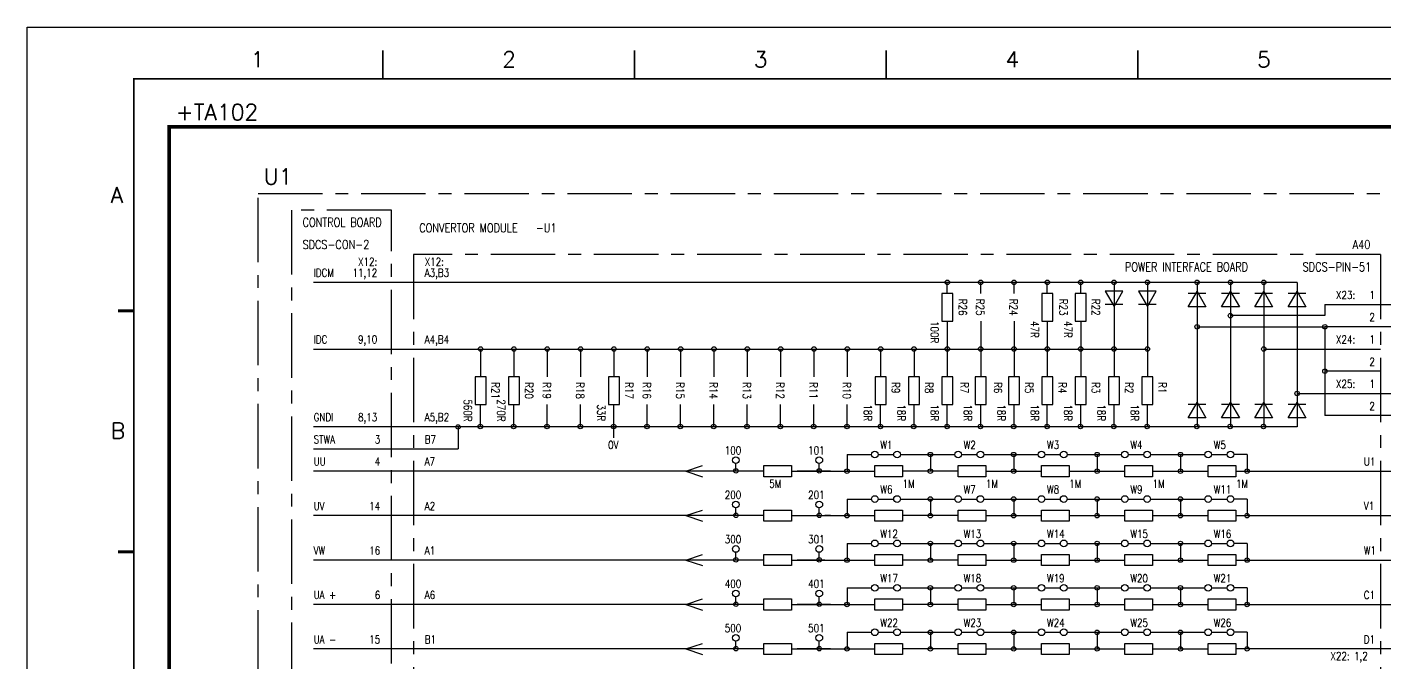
# Model space of a CAD drawing. Extents: x -25 to 1044, y -25744 to 292.
# Drawn here: x 151.1 to 414.3, y -8231.4 to -8108.1 of the extents above; entities that cross this region are included whole.
import ezdxf
from ezdxf.enums import TextEntityAlignment as Align

# ---------------------------------------------------------------- set-up
doc = ezdxf.new("R2010")
doc.units = 0
doc.header["$LTSCALE"] = 10
doc.header["$MEASUREMENT"] = 0
doc.linetypes.add('CENTER', pattern=[2, 1.25, -0.25, 0.25, -0.25])
doc.linetypes.add('DASHDOT', pattern=[1, 0.5, -0.25, 0, -0.25])
for name, color, linetype in [('1', 7, 'CONTINUOUS'), ('10', 5, 'CONTINUOUS'), ('2', 7, 'CONTINUOUS'), ('25', 3, 'CONTINUOUS'), ('25PK', 4, 'CENTER'), ('35', 2, 'CONTINUOUS'), ('DIBUJO', 7, 'CONTINUOUS')]:
    doc.layers.add(name, color=color, linetype=linetype)
doc.styles.add('ABBSTYLE', font='ROMANS.SHX', dxfattribs={"width": 0.8})
doc.styles.add('ROMANS', font='romans')
doc.styles.get("Standard").update_dxf_attribs({"font": 'simplex'})

# ---------------------------------------------------------------- blocks, each defined once
blk = doc.blocks.new('newcajec')
at = {"layer": '1'}
for points in [[(47.5, 272.5, 0.3, 0.3, 0), (47.5, 277.91, 0.3, 0.3, 0)], [(95.5, 272.5, 0.3, 0.3, 0), (95.5, 277.91, 0.3, 0.3, 0)], [(143.5, 272.5, 0.3, 0.3, 0), (143.5, 277.91, 0.3, 0.3, 0)], [(191.5, 272.5, 0.3, 0.3, 0), (191.5, 277.91, 0.3, 0.3, 0)], [(-2.99, 228.23, 0.6, 0.6, 0), (-0.18, 228.23, 0.6, 0.6, 0)], [(-2.99, 182.23, 0.6, 0.6, 0), (-0.18, 182.23, 0.6, 0.6, 0)]]:
    blk.add_lwpolyline(points, format="xyseb", dxfattribs=at)
at = {"layer": '1', "const_width": 0.3}
blk.add_lwpolyline([(0, 0), (0, 272.5), (383, 272.5), (383, 0)], close=True, dxfattribs=at)
at = {"layer": '1', "style": 'ROMANS'}
for s, p in [('1', (22.29, 274.68)), ('2', (70.29, 274.68)), ('3', (118.29, 274.68)), ('4', (166.29, 274.68)), ('5', (214.29, 274.68)), ('A', (-4.37, 248.84)), ('B', (-4.37, 203.84))]:
    blk.add_text(s, height=3, dxfattribs=at).set_placement(p)
at = {"layer": '10', "style": 'ROMANS'}
for tag, p in [('REV41', (3.5, 18.74)), ('REV43', (77.7, 18.74)), ('REV31', (3.5, 14.58)), ('REV33', (77.7, 14.58)), ('REV21', (3.5, 10.42)), ('REV23', (77.7, 10.42)), ('REV11', (3.5, 6.27)), ('REV13', (77.7, 6.27))]:
    blk.add_attdef(tag, text='', height=2.5, dxfattribs=at).set_placement(p, align=Align.MIDDLE)
for tag, p, height in [('REV42', (8, 17.49), 2.5), ('SHEETNAME1', (100.5, 15.83), 2.5), ('DOCUMENTTYPE', (216.43, 16.8), 2.5), ('NOTA', (305.32, 15.8), 3), ('REV32', (8, 13.33), 2.5), ('DESIGNCHECK', (180.74, 14.83), 2.5), ('SHEETNAME2', (100.5, 11.67), 2.5), ('OBJECT', (216.43, 12.4), 2.5), ('REV22', (8, 9.17), 2.5), ('CUSTOMER', (216.43, 8.08), 2.5), ('ORDER', (305.32, 7.3), 4.5), ('SHEETNAME3', (100.5, 7.51), 2.5), ('DRAWINGCHECK', (180.53, 7.71), 2.5), ('REV12', (8, 5.01), 2.5), ('SHEETNAME4', (100.5, 3.35), 2.5), ('DOCUMENT_ID', (305.32, 0.93), 4.4), ('USER', (180.63, 0.71), 2.5), ('DEPARTMENT', (271.93, 1.05), 2.5)]:
    blk.add_attdef(tag, p, '', height=height, dxfattribs=at)
for tag, width, p, p2 in [('REV44', 1.221199, (84.53, 17.49), (98.48, 17.49)), ('REV34', 1.221199, (84.53, 13.33), (98.48, 13.33)), ('REV24', 1.221199, (84.53, 9.17), (98.48, 9.17)), ('REV14', 1.221199, (84.53, 5.01), (98.48, 5.01)), ('CREATED2', 7.039915, (282.71, 1.05), (301.14, 1.05))]:
    blk.add_attdef(tag, text='', height=2.5, dxfattribs=dict(at, width=width)).set_placement(p, p2, align=Align.FIT)
for tag, p in [('SHEET', (382, 7.43)), ('NEXTSHEET', (382, 0.5))]:
    blk.add_attdef(tag, text='', height=2.5, dxfattribs=at).set_placement(p, align=Align.RIGHT)

msp = doc.modelspace()

# ---------------------------------------------------------------- linework, layer by layer
at = {"layer": '2', "color": 4, "linetype": 'CENTER'}
msp.add_line((202.32, -8143.59), (202.32, -8351.53), dxfattribs=at)
at = {"layer": '2', "color": 3, "linetype": 'DASHDOT', "const_width": 0.724}
msp.add_lwpolyline([(178.61, -8127.43), (553.54, -8127.43), (553.54, -8369.19), (178.61, -8369.19), (178.61, -8127.43)], dxfattribs=at)
at = {"layer": '25PK'}
for p, q in [((195.85, -8140.36), (488.9, -8140.36)), ((195.85, -8140.36), (488.9, -8140.36)), ((195.85, -8353.68), (195.85, -8140.36)), ((221.71, -8143.59), (202.32, -8143.59)), ((221.71, -8351.53), (221.71, -8143.59)), ((413.48, -8152.21), (226.02, -8152.21)), ((226.02, -8152.21), (226.02, -8351.53)), ((413.48, -8152.21), (413.48, -8241.36))]:
    msp.add_line(p, q, dxfattribs=at)
at = {"layer": '35'}
for p, q in [((397.32, -8157.6), (206.63, -8157.6)), ((329.5, -8159.75), (329.5, -8157.6)), ((335.97, -8159.75), (335.97, -8157.6)), ((342.43, -8159.75), (342.43, -8157.6)), ((348.89, -8159.75), (348.89, -8157.6)), ((355.36, -8159.75), (355.36, -8157.6)), ((361.82, -8157.6), (361.82, -8175.91)), ((368.29, -8157.6), (368.29, -8175.91)), ((377.93, -8157.6), (377.93, -8185.61)), ((384.39, -8157.6), (384.39, -8185.61)), ((390.86, -8157.6), (390.86, -8185.61)), ((397.32, -8157.6), (397.32, -8185.61)), ((328.42, -8159.75), (328.42, -8165.14)), ((330.58, -8159.75), (328.42, -8159.75)), ((330.58, -8165.14), (330.58, -8159.75)), ((347.82, -8159.75), (347.82, -8165.14)), ((349.97, -8159.75), (347.82, -8159.75)), ((349.97, -8165.14), (349.97, -8159.75)), ((356.44, -8159.75), (354.28, -8159.75)), ((354.28, -8159.75), (354.28, -8165.14)), ((356.44, -8165.14), (356.44, -8159.75)), ((360.1, -8159.32), (361.82, -8162.31)), ((363.55, -8159.32), (360.1, -8159.32)), ((361.82, -8162.31), (363.55, -8159.32)), ((366.56, -8159.32), (368.29, -8162.31)), ((370.01, -8159.32), (366.56, -8159.32)), ((368.29, -8162.31), (370.01, -8159.32)), ((376.2, -8162.34), (377.93, -8159.35)), ((379.65, -8159.75), (376.2, -8159.75)), ((377.93, -8159.35), (379.65, -8162.34)), ((382.67, -8162.34), (384.39, -8159.35)), ((386.12, -8159.75), (382.67, -8159.75)), ((384.39, -8159.35), (386.12, -8162.34)), ((389.13, -8162.34), (390.86, -8159.35)), ((392.58, -8159.75), (389.13, -8159.75)), ((390.86, -8159.35), (392.58, -8162.34)), ((395.6, -8162.34), (397.32, -8159.35)), ((399.04, -8159.75), (395.6, -8159.75)), ((397.32, -8159.35), (399.04, -8162.34)), ((363.55, -8161.91), (360.1, -8161.91)), ((370.01, -8161.91), (366.56, -8161.91)), ((379.65, -8162.34), (376.2, -8162.34)), ((386.12, -8162.34), (382.67, -8162.34)), ((392.58, -8162.34), (389.13, -8162.34)), ((399.04, -8162.34), (395.6, -8162.34)), ((402.71, -8161.91), (453.34, -8161.91)), ((328.42, -8165.14), (330.58, -8165.14)), ((329.5, -8165.14), (329.5, -8175.91)), ((335.97, -8165.14), (335.97, -8175.91)), ((342.43, -8165.14), (342.43, -8175.91)), ((347.82, -8165.14), (349.97, -8165.14)), ((348.89, -8165.14), (348.89, -8175.91)), ((354.28, -8165.14), (356.44, -8165.14)), ((355.36, -8165.14), (355.36, -8175.91)), ((377.93, -8166.22), (402.71, -8166.22)), ((377.93, -8166.22), (377.93, -8166.22)), ((402.71, -8166.22), (402.71, -8183.45)), ((453.34, -8166.22), (402.71, -8166.22)), ((206.63, -8170.53), (368.29, -8170.53)), ((239, -8170.53), (239, -8175.91)), ((245.47, -8170.53), (245.47, -8175.91)), ((251.93, -8170.53), (251.93, -8175.91)), ((258.39, -8170.53), (258.39, -8175.91)), ((264.86, -8170.53), (264.86, -8175.91)), ((271.32, -8170.53), (271.32, -8175.91)), ((277.79, -8170.53), (277.79, -8175.91)), ((284.25, -8170.53), (284.25, -8175.91)), ((290.72, -8170.53), (290.72, -8175.91)), ((297.18, -8170.53), (297.18, -8175.91)), ((303.64, -8170.53), (303.64, -8175.91)), ((310.11, -8170.53), (310.11, -8175.91)), ((316.57, -8170.53), (316.57, -8175.91)), ((323.04, -8170.53), (323.04, -8175.91)), ((390.86, -8170.53), (413.48, -8170.53)), ((237.92, -8175.91), (237.92, -8181.3)), ((240.08, -8175.91), (237.92, -8175.91)), ((240.08, -8181.3), (240.08, -8175.91)), ((244.39, -8175.91), (244.39, -8181.3)), ((246.54, -8175.91), (244.39, -8175.91)), ((246.54, -8181.3), (246.54, -8175.91)), ((263.78, -8175.91), (263.78, -8181.3)), ((265.94, -8175.91), (263.78, -8175.91)), ((265.94, -8181.3), (265.94, -8175.91)), ((317.65, -8175.91), (315.5, -8175.91)), ((315.5, -8175.91), (315.5, -8181.3)), ((317.65, -8181.3), (317.65, -8175.91)), ((321.96, -8175.91), (321.96, -8181.3)), ((324.11, -8175.91), (321.96, -8175.91)), ((324.11, -8181.3), (324.11, -8175.91)), ((328.42, -8175.91), (328.42, -8181.3)), ((330.58, -8175.91), (328.42, -8175.91)), ((330.58, -8181.3), (330.58, -8175.91)), ((334.89, -8175.91), (334.89, -8181.3)), ((337.04, -8175.91), (334.89, -8175.91)), ((337.04, -8181.3), (337.04, -8175.91)), ((341.35, -8175.91), (341.35, -8181.3)), ((343.51, -8175.91), (341.35, -8175.91)), ((343.51, -8181.3), (343.51, -8175.91)), ((347.82, -8175.91), (347.82, -8181.3)), ((349.97, -8175.91), (347.82, -8175.91)), ((349.97, -8181.3), (349.97, -8175.91)), ((354.28, -8175.91), (354.28, -8181.3)), ((356.44, -8175.91), (354.28, -8175.91)), ((356.44, -8181.3), (356.44, -8175.91)), ((360.75, -8175.91), (360.75, -8181.3)), ((362.9, -8175.91), (360.75, -8175.91)), ((362.9, -8181.3), (362.9, -8175.91)), ((367.21, -8175.91), (367.21, -8181.3)), ((369.36, -8175.91), (367.21, -8175.91)), ((369.36, -8181.3), (369.36, -8175.91)), ((413.48, -8174.84), (402.71, -8174.84)), ((397.32, -8179.15), (470.58, -8179.15)), ((237.92, -8181.3), (240.08, -8181.3)), ((239, -8185.61), (239, -8181.3)), ((244.39, -8181.3), (246.54, -8181.3)), ((245.47, -8185.61), (245.47, -8181.3)), ((251.93, -8185.61), (251.93, -8181.3)), ((258.39, -8185.61), (258.39, -8181.3)), ((263.78, -8181.3), (265.94, -8181.3)), ((264.86, -8187.76), (264.86, -8181.3)), ((271.32, -8185.61), (271.32, -8181.3)), ((277.79, -8185.61), (277.79, -8181.3)), ((284.25, -8185.61), (284.25, -8181.3)), ((290.72, -8185.61), (290.72, -8181.3)), ((297.18, -8185.61), (297.18, -8181.3)), ((303.64, -8185.61), (303.64, -8181.3)), ((310.11, -8185.61), (310.11, -8181.3)), ((315.5, -8181.3), (317.65, -8181.3)), ((316.57, -8185.61), (316.57, -8181.3)), ((321.96, -8181.3), (324.11, -8181.3)), ((323.04, -8185.61), (323.04, -8181.3)), ((328.42, -8181.3), (330.58, -8181.3)), ((329.5, -8185.61), (329.5, -8181.3)), ((334.89, -8181.3), (337.04, -8181.3)), ((335.97, -8185.61), (335.97, -8181.3)), ((341.35, -8181.3), (343.51, -8181.3)), ((342.43, -8185.61), (342.43, -8181.3)), ((347.82, -8181.3), (349.97, -8181.3)), ((348.89, -8185.61), (348.89, -8181.3)), ((354.28, -8181.3), (356.44, -8181.3)), ((355.36, -8185.61), (355.36, -8181.3)), ((360.75, -8181.3), (362.9, -8181.3)), ((361.82, -8185.61), (361.82, -8181.3)), ((367.21, -8181.3), (369.36, -8181.3)), ((368.29, -8185.61), (368.29, -8181.3)), ((376.2, -8183.89), (377.93, -8180.9)), ((379.65, -8181.3), (376.2, -8181.3)), ((377.93, -8180.9), (379.65, -8183.89)), ((382.67, -8183.89), (384.39, -8180.9)), ((386.12, -8181.3), (382.67, -8181.3)), ((384.39, -8180.9), (386.12, -8183.89)), ((389.13, -8183.89), (390.86, -8180.9)), ((392.58, -8181.3), (389.13, -8181.3)), ((390.86, -8180.9), (392.58, -8183.89)), ((395.6, -8183.89), (397.32, -8180.9)), ((399.04, -8181.3), (395.6, -8181.3)), ((397.32, -8180.9), (399.04, -8183.89)), ((379.65, -8183.89), (376.2, -8183.89)), ((386.12, -8183.89), (382.67, -8183.89)), ((392.58, -8183.89), (389.13, -8183.89)), ((399.04, -8183.89), (395.6, -8183.89)), ((470.58, -8183.45), (402.71, -8183.45)), ((397.32, -8185.61), (206.63, -8185.61)), ((234.64, -8185.61), (234.64, -8189.92)), ((206.63, -8189.92), (234.64, -8189.92)), ((310.05, -8191), (310.05, -8194.23)), ((310.05, -8191), (314.79, -8191)), ((316.09, -8191), (319.1, -8191)), ((320.4, -8191), (330.95, -8191)), ((326.21, -8191), (326.21, -8194.23)), ((332.25, -8191), (335.26, -8191)), ((336.56, -8191), (347.12, -8191)), ((342.37, -8191), (342.37, -8194.23)), ((348.41, -8191), (351.42, -8191)), ((352.72, -8191), (363.28, -8191)), ((358.54, -8191), (358.54, -8194.23)), ((364.57, -8191), (367.59, -8191)), ((368.88, -8191), (379.44, -8191)), ((374.7, -8191), (374.7, -8194.23)), ((380.73, -8191), (383.75, -8191)), ((387.62, -8191), (385.04, -8191)), ((387.62, -8191), (387.62, -8194.23)), ((293.89, -8194.23), (206.63, -8194.23)), ((278.81, -8194.23), (282.04, -8193.15)), ((278.81, -8194.23), (282.04, -8195.31)), ((288.51, -8194.23), (288.51, -8192.72)), ((293.89, -8193.15), (299.28, -8193.15)), ((293.89, -8195.31), (293.89, -8193.15)), ((299.28, -8193.15), (299.28, -8195.31)), ((299.28, -8194.23), (315.44, -8194.23)), ((306.82, -8194.23), (300.36, -8194.23)), ((304.67, -8194.23), (304.67, -8192.72)), ((315.44, -8193.15), (320.83, -8193.15)), ((315.44, -8195.31), (315.44, -8193.15)), ((320.83, -8193.15), (320.83, -8195.31)), ((331.6, -8194.23), (320.83, -8194.23)), ((331.6, -8193.15), (336.99, -8193.15)), ((331.6, -8195.31), (331.6, -8193.15)), ((336.99, -8193.15), (336.99, -8195.31)), ((336.99, -8194.23), (347.76, -8194.23)), ((347.76, -8193.15), (353.15, -8193.15)), ((347.76, -8195.31), (347.76, -8193.15)), ((353.15, -8193.15), (353.15, -8195.31)), ((353.15, -8194.23), (363.92, -8194.23)), ((363.92, -8193.15), (369.31, -8193.15)), ((363.92, -8195.31), (363.92, -8193.15)), ((369.31, -8193.15), (369.31, -8195.31)), ((369.31, -8194.23), (380.08, -8194.23)), ((380.08, -8193.15), (385.47, -8193.15)), ((380.08, -8195.31), (380.08, -8193.15)), ((385.47, -8193.15), (385.47, -8195.31)), ((385.47, -8194.23), (452.27, -8194.23)), ((299.28, -8195.31), (293.89, -8195.31)), ((320.83, -8195.31), (315.44, -8195.31)), ((336.99, -8195.31), (331.6, -8195.31)), ((353.15, -8195.31), (347.76, -8195.31)), ((369.31, -8195.31), (363.92, -8195.31)), ((385.47, -8195.31), (380.08, -8195.31)), ((310.05, -8199.62), (314.79, -8199.62)), ((310.05, -8199.62), (310.05, -8202.85)), ((316.09, -8199.62), (319.1, -8199.62)), ((320.4, -8199.62), (330.95, -8199.62)), ((326.21, -8199.62), (326.21, -8202.85)), ((332.25, -8199.62), (335.26, -8199.62)), ((336.56, -8199.62), (347.12, -8199.62)), ((342.37, -8199.62), (342.37, -8202.85)), ((348.41, -8199.62), (351.42, -8199.62)), ((352.72, -8199.62), (363.28, -8199.62)), ((358.54, -8199.62), (358.54, -8202.85)), ((364.57, -8199.62), (367.59, -8199.62)), ((368.88, -8199.62), (379.44, -8199.62)), ((374.7, -8199.62), (374.7, -8202.85)), ((380.73, -8199.62), (383.75, -8199.62)), ((387.62, -8199.62), (385.04, -8199.62)), ((387.62, -8199.62), (387.62, -8202.85)), ((293.89, -8202.85), (206.63, -8202.85)), ((278.81, -8202.85), (282.04, -8201.77)), ((278.81, -8202.85), (282.04, -8203.92)), ((288.51, -8202.85), (288.51, -8201.34)), ((293.89, -8203.92), (293.89, -8201.77)), ((293.89, -8201.77), (299.28, -8201.77)), ((299.28, -8201.77), (299.28, -8203.92)), ((299.28, -8202.85), (315.44, -8202.85)), ((304.67, -8202.85), (304.67, -8201.34)), ((306.82, -8202.85), (305.74, -8202.85)), ((315.44, -8201.77), (320.83, -8201.77)), ((315.44, -8203.92), (315.44, -8201.77)), ((320.83, -8201.77), (320.83, -8203.92)), ((331.6, -8202.85), (320.83, -8202.85)), ((331.6, -8201.77), (336.99, -8201.77)), ((331.6, -8203.92), (331.6, -8201.77)), ((336.99, -8201.77), (336.99, -8203.92)), ((336.99, -8202.85), (347.76, -8202.85)), ((347.76, -8201.77), (353.15, -8201.77)), ((347.76, -8203.92), (347.76, -8201.77)), ((353.15, -8201.77), (353.15, -8203.92)), ((353.15, -8202.85), (363.92, -8202.85)), ((363.92, -8203.92), (363.92, -8201.77)), ((363.92, -8201.77), (369.31, -8201.77)), ((369.31, -8201.77), (369.31, -8203.92)), ((369.31, -8202.85), (380.08, -8202.85)), ((380.08, -8203.92), (380.08, -8201.77)), ((380.08, -8201.77), (385.47, -8201.77)), ((385.47, -8201.77), (385.47, -8203.92)), ((385.47, -8202.85), (460.89, -8202.85)), ((299.28, -8203.92), (293.89, -8203.92)), ((320.83, -8203.92), (315.44, -8203.92)), ((336.99, -8203.92), (331.6, -8203.92)), ((353.15, -8203.92), (347.76, -8203.92)), ((369.31, -8203.92), (363.92, -8203.92)), ((385.47, -8203.92), (380.08, -8203.92)), ((278.81, -8211.47), (282.04, -8210.39)), ((288.51, -8211.47), (288.51, -8209.96)), ((293.89, -8210.39), (299.28, -8210.39)), ((293.89, -8212.54), (293.89, -8210.39)), ((299.28, -8210.39), (299.28, -8212.54)), ((304.67, -8211.47), (304.67, -8209.96)), ((310.05, -8208.23), (310.05, -8211.47)), ((310.05, -8208.23), (314.79, -8208.23)), ((315.44, -8210.39), (320.83, -8210.39)), ((315.44, -8212.54), (315.44, -8210.39)), ((316.09, -8208.23), (319.1, -8208.23)), ((320.4, -8208.23), (330.95, -8208.23)), ((320.83, -8210.39), (320.83, -8212.54)), ((326.21, -8208.23), (326.21, -8211.47)), ((331.6, -8210.39), (336.99, -8210.39)), ((331.6, -8212.54), (331.6, -8210.39)), ((332.25, -8208.23), (335.26, -8208.23)), ((336.56, -8208.23), (347.12, -8208.23)), ((336.99, -8210.39), (336.99, -8212.54)), ((342.37, -8208.23), (342.37, -8211.47)), ((347.76, -8210.39), (353.15, -8210.39)), ((347.76, -8212.54), (347.76, -8210.39)), ((348.41, -8208.23), (351.42, -8208.23)), ((352.72, -8208.23), (363.28, -8208.23)), ((353.15, -8210.39), (353.15, -8212.54)), ((358.54, -8208.23), (358.54, -8211.47)), ((363.92, -8210.39), (369.31, -8210.39)), ((363.92, -8212.54), (363.92, -8210.39)), ((364.57, -8208.23), (367.59, -8208.23)), ((368.88, -8208.23), (379.44, -8208.23)), ((369.31, -8210.39), (369.31, -8212.54)), ((374.7, -8208.23), (374.7, -8211.47)), ((380.08, -8210.39), (385.47, -8210.39)), ((380.08, -8212.54), (380.08, -8210.39)), ((380.73, -8208.23), (383.75, -8208.23)), ((387.62, -8208.23), (385.04, -8208.23)), ((385.47, -8210.39), (385.47, -8212.54)), ((387.62, -8208.23), (387.62, -8211.47)), ((293.89, -8211.47), (206.63, -8211.47)), ((278.81, -8211.47), (282.04, -8212.54)), ((299.28, -8212.54), (293.89, -8212.54)), ((299.28, -8211.47), (315.44, -8211.47)), ((305.74, -8211.47), (300.36, -8211.47)), ((320.83, -8212.54), (315.44, -8212.54)), ((331.6, -8211.47), (320.83, -8211.47)), ((336.99, -8212.54), (331.6, -8212.54)), ((336.99, -8211.47), (347.76, -8211.47)), ((353.15, -8212.54), (347.76, -8212.54)), ((353.15, -8211.47), (363.92, -8211.47)), ((369.31, -8212.54), (363.92, -8212.54)), ((369.31, -8211.47), (380.08, -8211.47)), ((385.47, -8212.54), (380.08, -8212.54)), ((385.47, -8211.47), (469.51, -8211.47)), ((288.51, -8220.09), (288.51, -8218.58)), ((304.67, -8220.09), (304.67, -8218.58)), ((310.05, -8216.85), (314.79, -8216.85)), ((310.05, -8216.85), (310.05, -8220.09)), ((316.09, -8216.85), (319.1, -8216.85)), ((320.4, -8216.85), (330.95, -8216.85)), ((326.21, -8216.85), (326.21, -8220.09)), ((332.25, -8216.85), (335.26, -8216.85)), ((336.56, -8216.85), (347.12, -8216.85)), ((342.37, -8216.85), (342.37, -8220.09)), ((348.41, -8216.85), (351.42, -8216.85)), ((352.72, -8216.85), (363.28, -8216.85)), ((358.54, -8216.85), (358.54, -8220.09)), ((364.57, -8216.85), (367.59, -8216.85)), ((368.88, -8216.85), (379.44, -8216.85)), ((374.7, -8216.85), (374.7, -8220.09)), ((380.73, -8216.85), (383.75, -8216.85)), ((387.62, -8216.85), (385.04, -8216.85)), ((387.62, -8216.85), (387.62, -8220.09)), ((293.89, -8220.09), (206.63, -8220.09)), ((278.81, -8220.09), (282.04, -8219.01)), ((278.81, -8220.09), (282.04, -8221.16)), ((293.89, -8219.01), (299.28, -8219.01)), ((293.89, -8221.16), (293.89, -8219.01)), ((299.28, -8221.16), (293.89, -8221.16)), ((299.28, -8219.01), (299.28, -8221.16)), ((299.28, -8220.09), (315.44, -8220.09)), ((306.82, -8220.09), (300.36, -8220.09)), ((315.44, -8219.01), (320.83, -8219.01)), ((315.44, -8221.16), (315.44, -8219.01)), ((320.83, -8221.16), (315.44, -8221.16)), ((320.83, -8219.01), (320.83, -8221.16)), ((331.6, -8220.09), (320.83, -8220.09)), ((331.6, -8219.01), (336.99, -8219.01)), ((331.6, -8221.16), (331.6, -8219.01)), ((336.99, -8221.16), (331.6, -8221.16)), ((336.99, -8219.01), (336.99, -8221.16)), ((336.99, -8220.09), (347.76, -8220.09)), ((347.76, -8219.01), (353.15, -8219.01)), ((347.76, -8221.16), (347.76, -8219.01)), ((353.15, -8221.16), (347.76, -8221.16)), ((353.15, -8219.01), (353.15, -8221.16)), ((353.15, -8220.09), (363.92, -8220.09)), ((363.92, -8219.01), (369.31, -8219.01)), ((363.92, -8221.16), (363.92, -8219.01)), ((369.31, -8221.16), (363.92, -8221.16)), ((369.31, -8219.01), (369.31, -8221.16)), ((369.31, -8220.09), (380.08, -8220.09)), ((380.08, -8219.01), (385.47, -8219.01)), ((380.08, -8221.16), (380.08, -8219.01)), ((385.47, -8221.16), (380.08, -8221.16)), ((385.47, -8219.01), (385.47, -8221.16)), ((385.47, -8220.09), (504.06, -8220.09)), ((310.05, -8225.47), (310.05, -8228.7)), ((310.05, -8225.47), (314.79, -8225.47)), ((316.09, -8225.47), (319.1, -8225.47)), ((320.4, -8225.47), (330.95, -8225.47)), ((326.21, -8225.47), (326.21, -8228.7)), ((332.25, -8225.47), (335.26, -8225.47)), ((336.56, -8225.47), (347.12, -8225.47)), ((342.37, -8225.47), (342.37, -8228.7)), ((348.41, -8225.47), (351.42, -8225.47)), ((352.72, -8225.47), (363.28, -8225.47)), ((358.54, -8225.47), (358.54, -8228.7)), ((364.57, -8225.47), (367.59, -8225.47)), ((368.88, -8225.47), (379.44, -8225.47)), ((374.7, -8225.47), (374.7, -8228.7)), ((380.73, -8225.47), (383.75, -8225.47)), ((387.62, -8225.47), (385.04, -8225.47)), ((387.62, -8225.47), (387.62, -8228.7)), ((293.89, -8228.7), (206.63, -8228.7)), ((278.81, -8228.7), (282.04, -8227.63)), ((278.81, -8228.7), (282.04, -8229.78)), ((288.51, -8228.7), (288.51, -8227.2)), ((293.89, -8227.63), (299.28, -8227.63)), ((293.89, -8229.78), (293.89, -8227.63)), ((299.28, -8227.63), (299.28, -8229.78)), ((299.28, -8228.7), (315.44, -8228.7)), ((306.82, -8228.7), (300.36, -8228.7)), ((304.67, -8228.7), (304.67, -8227.2)), ((315.44, -8227.63), (320.83, -8227.63)), ((315.44, -8229.78), (315.44, -8227.63)), ((320.83, -8227.63), (320.83, -8229.78)), ((331.6, -8228.7), (320.83, -8228.7)), ((331.6, -8227.63), (336.99, -8227.63)), ((331.6, -8229.78), (331.6, -8227.63)), ((336.99, -8227.63), (336.99, -8229.78)), ((336.99, -8228.7), (347.76, -8228.7)), ((347.76, -8227.63), (353.15, -8227.63)), ((347.76, -8229.78), (347.76, -8227.63)), ((353.15, -8227.63), (353.15, -8229.78)), ((353.15, -8228.7), (363.92, -8228.7)), ((363.92, -8227.63), (369.31, -8227.63)), ((363.92, -8229.78), (363.92, -8227.63)), ((369.31, -8227.63), (369.31, -8229.78)), ((369.31, -8228.7), (380.08, -8228.7)), ((380.08, -8227.63), (385.47, -8227.63)), ((380.08, -8229.78), (380.08, -8227.63)), ((385.41, -8228.64), (417.79, -8228.64)), ((385.47, -8227.63), (385.47, -8229.78)), ((299.28, -8229.78), (293.89, -8229.78)), ((320.83, -8229.78), (315.44, -8229.78)), ((336.99, -8229.78), (331.6, -8229.78)), ((353.15, -8229.78), (347.76, -8229.78)), ((369.31, -8229.78), (363.92, -8229.78)), ((385.47, -8229.78), (380.08, -8229.78))]:
    msp.add_line(p, q, dxfattribs=at)
msp.add_lwpolyline([(402.71, -8161.91), (402.71, -8164.06), (384.39, -8164.06)], dxfattribs=at)
for centre, radius in [((329.5, -8157.6), 0.431), ((335.97, -8157.6), 0.431), ((342.43, -8157.6), 0.431), ((348.89, -8157.6), 0.431), ((355.36, -8157.6), 0.431), ((361.82, -8157.6), 0.431), ((368.29, -8157.6), 0.431), ((377.93, -8157.6), 0.431), ((384.39, -8157.6), 0.431), ((390.86, -8157.6), 0.431), ((377.93, -8166.22), 0.431), ((384.39, -8164.06), 0.431), ((402.71, -8166.22), 0.431), ((239, -8170.53), 0.431), ((245.47, -8170.53), 0.431), ((251.93, -8170.53), 0.431), ((258.39, -8170.53), 0.431), ((264.86, -8170.53), 0.431), ((271.32, -8170.53), 0.431), ((277.79, -8170.53), 0.431), ((284.25, -8170.53), 0.431), ((290.72, -8170.53), 0.431), ((297.18, -8170.53), 0.431), ((303.64, -8170.53), 0.431), ((310.11, -8170.53), 0.431), ((316.57, -8170.53), 0.431), ((323.04, -8170.53), 0.431), ((329.5, -8170.53), 0.431), ((335.97, -8170.53), 0.431), ((342.43, -8170.53), 0.431), ((348.89, -8170.53), 0.431), ((355.36, -8170.53), 0.431), ((361.82, -8170.53), 0.431), ((368.29, -8170.53), 0.431), ((390.86, -8170.53), 0.431), ((402.71, -8174.84), 0.431), ((397.32, -8179.15), 0.431), ((234.64, -8185.64), 0.431), ((238.95, -8185.55), 0.431), ((245.41, -8185.55), 0.431), ((251.88, -8185.55), 0.431), ((258.34, -8185.55), 0.431), ((264.8, -8185.55), 0.431), ((271.27, -8185.55), 0.431), ((277.73, -8185.55), 0.431), ((284.2, -8185.55), 0.431), ((290.66, -8185.55), 0.431), ((297.13, -8185.55), 0.431), ((303.59, -8185.55), 0.431), ((310.05, -8185.55), 0.431), ((316.52, -8185.55), 0.431), ((322.98, -8185.55), 0.431), ((329.45, -8185.55), 0.431), ((335.91, -8185.55), 0.431), ((342.37, -8185.55), 0.431), ((348.84, -8185.55), 0.431), ((355.3, -8185.55), 0.431), ((361.77, -8185.55), 0.431), ((368.23, -8185.55), 0.431), ((377.87, -8185.55), 0.431), ((384.34, -8185.55), 0.431), ((390.8, -8185.55), 0.431), ((288.51, -8192.07), 0.646), ((304.67, -8192.07), 0.646), ((315.44, -8191), 0.646), ((319.75, -8191), 0.646), ((326.21, -8191), 0.431), ((331.6, -8191), 0.646), ((335.91, -8191), 0.646), ((342.37, -8191), 0.431), ((347.76, -8191), 0.646), ((352.07, -8191), 0.646), ((358.54, -8191), 0.431), ((363.92, -8191), 0.646), ((368.23, -8191), 0.646), ((374.7, -8191), 0.431), ((380.08, -8191), 0.646), ((384.39, -8191), 0.646), ((288.51, -8194.17), 0.431), ((304.67, -8194.17), 0.431), ((310.05, -8194.23), 0.431), ((326.21, -8194.23), 0.431), ((342.37, -8194.23), 0.431), ((358.54, -8194.23), 0.431), ((374.7, -8194.23), 0.431), ((387.62, -8194.23), 0.431), ((288.51, -8200.69), 0.646), ((304.67, -8200.69), 0.646), ((315.44, -8199.62), 0.646), ((319.75, -8199.62), 0.646), ((326.21, -8199.62), 0.431), ((331.6, -8199.62), 0.646), ((335.91, -8199.62), 0.646), ((342.37, -8199.62), 0.431), ((347.76, -8199.62), 0.646), ((352.07, -8199.62), 0.646), ((358.54, -8199.62), 0.431), ((363.92, -8199.62), 0.646), ((368.23, -8199.62), 0.646), ((374.7, -8199.62), 0.431), ((380.08, -8199.62), 0.646), ((384.39, -8199.62), 0.646), ((288.51, -8202.79), 0.431), ((304.67, -8202.79), 0.431), ((310.05, -8202.85), 0.431), ((326.21, -8202.85), 0.431), ((342.37, -8202.85), 0.431), ((358.54, -8202.85), 0.431), ((374.7, -8202.85), 0.431), ((387.62, -8202.85), 0.431), ((315.44, -8208.23), 0.646), ((319.75, -8208.23), 0.646), ((326.21, -8208.23), 0.431), ((331.6, -8208.23), 0.646), ((335.91, -8208.23), 0.646), ((342.37, -8208.23), 0.431), ((347.76, -8208.23), 0.646), ((352.07, -8208.23), 0.646), ((358.54, -8208.23), 0.431), ((363.92, -8208.23), 0.646), ((368.23, -8208.23), 0.646), ((374.7, -8208.23), 0.431), ((380.08, -8208.23), 0.646), ((384.39, -8208.23), 0.646), ((288.51, -8209.31), 0.646), ((304.67, -8209.31), 0.646), ((288.51, -8211.41), 0.431), ((304.67, -8211.41), 0.431), ((310.05, -8211.47), 0.431), ((326.21, -8211.47), 0.431), ((342.37, -8211.47), 0.431), ((358.54, -8211.47), 0.431), ((374.7, -8211.47), 0.431), ((387.62, -8211.47), 0.431), ((288.51, -8217.93), 0.646), ((304.67, -8217.93), 0.646), ((315.44, -8216.85), 0.646), ((319.75, -8216.85), 0.646), ((326.21, -8216.85), 0.431), ((331.6, -8216.85), 0.646), ((335.91, -8216.85), 0.646), ((342.37, -8216.85), 0.431), ((347.76, -8216.85), 0.646), ((352.07, -8216.85), 0.646), ((358.54, -8216.85), 0.431), ((363.92, -8216.85), 0.646), ((368.23, -8216.85), 0.646), ((374.7, -8216.85), 0.431), ((380.08, -8216.85), 0.646), ((384.39, -8216.85), 0.646), ((288.51, -8220.03), 0.431), ((304.67, -8220.03), 0.431), ((310.05, -8220.09), 0.431), ((326.21, -8220.09), 0.431), ((342.37, -8220.09), 0.431), ((358.54, -8220.09), 0.431), ((374.7, -8220.09), 0.431), ((387.62, -8220.09), 0.431), ((288.51, -8226.55), 0.646), ((304.67, -8226.55), 0.646), ((315.44, -8225.47), 0.646), ((319.75, -8225.47), 0.646), ((326.21, -8225.47), 0.431), ((331.6, -8225.47), 0.646), ((335.91, -8225.47), 0.646), ((342.37, -8225.47), 0.431), ((347.76, -8225.47), 0.646), ((352.07, -8225.47), 0.646), ((358.54, -8225.47), 0.431), ((363.92, -8225.47), 0.646), ((368.23, -8225.47), 0.646), ((374.7, -8225.47), 0.431), ((380.08, -8225.47), 0.646), ((384.39, -8225.47), 0.646), ((288.51, -8228.64), 0.431), ((304.67, -8228.64), 0.431), ((310.05, -8228.7), 0.431), ((326.21, -8228.7), 0.431), ((342.37, -8228.7), 0.431), ((358.54, -8228.7), 0.431), ((374.7, -8228.7), 0.431), ((387.62, -8228.7), 0.431)]:
    msp.add_circle(centre, radius, dxfattribs=at)
at = {"layer": 'DIBUJO'}
msp.add_lwpolyline([(151.08, -8108.11), (571.08, -8108.11), (571.08, -8405.11), (151.08, -8405.11), (151.08, -8108.11)], dxfattribs=at)

# ---------------------------------------------------------------- block references
at = {"layer": '2', "color": 7, "xscale": 1.016513761467891, "yscale": 1.016513761467891, "zscale": 1.016513761467891}
msp.add_blockref('newcajec', (171.76, -8395.11), dxfattribs=at)

# ---------------------------------------------------------------- texts
at = {"layer": '2', "color": 6}
for s, p in [('+TA102', (179.91, -8126.14)), ('U1', (196.93, -8138.64))]:
    msp.add_text(s, height=3.103, dxfattribs=at).set_placement(p)
at = {"layer": '25', "style": 'ABBSTYLE', "width": 0.8}
for s, height, p in [('CONTROL BOARD', 1.7238, (204.47, -8146.82)), ('CONVERTOR MODULE', 1.7238, (227.1, -8147.9)), ('-U1', 1.724, (249.72, -8147.9)), ('SDCS-CON-2', 1.724, (204.47, -8151.13)), ('A40', 1.724, (408.09, -8151.13)), ('X12:', 1.551, (215.24, -8154.37)), ('X12:', 1.551, (228.17, -8154.37)), ('IDCM', 1.551, (206.63, -8156.52)), ('11,12', 1.551, (214.17, -8156.52)), ('A3,B3', 1.551, (228.17, -8156.52)), ('POWER INTERFACE BOARD', 1.7238, (363.92, -8155.47)), ('SDCS-PIN-51', 1.7238, (398.4, -8155.47)), ('X23:', 1.551, (404.86, -8160.83)), ('1', 1.55, (411.33, -8160.83)), ('2', 1.55, (411.33, -8165.14)), ('IDC', 1.551, (206.63, -8169.45)), ('9,10  ', 1.551, (215.24, -8169.45)), ('A4,B4', 1.551, (228.17, -8169.45)), ('X24:', 1.551, (404.86, -8169.45)), ('1', 1.55, (411.33, -8169.45)), ('2', 1.55, (411.33, -8173.76)), ('X25:', 1.551, (404.86, -8178.07)), ('1', 1.55, (411.33, -8178.07)), ('2', 1.55, (411.33, -8182.38)), ('GNDI', 1.551, (206.63, -8184.53)), ('8,13', 1.551, (215.24, -8184.53)), ('A5,B2', 1.551, (228.17, -8184.53)), ('STWA', 1.551, (206.63, -8188.84)), ('3', 1.55, (218.48, -8188.84)), ('B7', 1.551, (228.17, -8188.84)), ('0V', 1.551, (263.73, -8189.92)), ('100', 1.551, (286.35, -8190.97)), ('101', 1.551, (302.51, -8190.97)), ('W1', 1.551, (316.52, -8189.92)), ('W2', 1.551, (332.68, -8189.92)), ('W3', 1.551, (348.84, -8189.92)), ('W4', 1.551, (365, -8189.92)), ('W5', 1.551, (381.16, -8189.92)), ('UU', 1.551, (206.63, -8193.15)), ('4', 1.55, (218.48, -8193.15)), ('A7', 1.551, (228.17, -8193.15)), ('U1', 1.551, (410.25, -8193.15)), ('5M', 1.551, (294.97, -8197.43)), ('W6', 1.551, (316.52, -8198.54)), ('1M', 1.551, (320.83, -8197.43)), ('W7', 1.551, (332.68, -8198.54)), ('1M', 1.551, (336.99, -8197.43)), ('W8', 1.551, (348.84, -8198.54)), ('1M', 1.551, (353.15, -8197.43)), ('W9', 1.551, (365, -8198.54)), ('1M', 1.551, (369.31, -8197.43)), ('W11', 1.551, (381.16, -8198.54)), ('1M', 1.551, (385.47, -8197.43)), ('UV', 1.551, (206.63, -8201.77)), ('14', 1.551, (217.4, -8201.77)), ('A2', 1.551, (228.17, -8201.77)), ('200', 1.551, (286.35, -8199.59)), ('201', 1.551, (302.51, -8199.59)), ('V1', 1.551, (410.25, -8201.74)), ('300', 1.551, (286.35, -8208.21)), ('301', 1.551, (302.51, -8208.21)), ('W12', 1.551, (316.52, -8207.16)), ('W13', 1.551, (332.68, -8207.16)), ('W14', 1.551, (348.84, -8207.16)), ('W15', 1.551, (365, -8207.16)), ('W16', 1.551, (381.16, -8207.16)), ('VW', 1.551, (206.63, -8210.39)), ('16', 1.551, (217.4, -8210.39)), ('A1', 1.551, (228.17, -8210.39)), ('W1', 1.551, (410.25, -8210.36)), ('400', 1.551, (286.35, -8216.83)), ('401', 1.551, (302.51, -8216.83)), ('W17', 1.551, (316.52, -8215.78)), ('W18', 1.551, (332.68, -8215.78)), ('W19', 1.551, (348.84, -8215.78)), ('W20', 1.551, (365, -8215.78)), ('W21', 1.551, (381.16, -8215.78)), ('UA +', 1.551, (206.63, -8219.01)), ('6', 1.55, (218.48, -8219.01)), ('A6', 1.551, (228.17, -8219.01)), ('C1', 1.551, (410.25, -8219.01)), ('500', 1.551, (286.35, -8225.45)), ('501', 1.551, (302.51, -8225.45)), ('W22', 1.551, (316.52, -8224.39)), ('W23', 1.551, (332.68, -8224.39)), ('W24', 1.551, (348.84, -8224.39)), ('W25', 1.551, (365, -8224.39)), ('W26', 1.551, (381.16, -8224.39)), ('UA -', 1.551, (206.63, -8227.63)), ('15', 1.551, (217.4, -8227.63)), ('B1', 1.551, (228.17, -8227.63)), ('D1', 1.551, (410.25, -8227.63)), ('X22: 1,2', 1.551, (403.79, -8230.86))]:
    msp.add_text(s, height=height, dxfattribs=at).set_placement(p)
for s, p in [('R26', (331.7, -8160.8)), ('R25', (335.11, -8160.8)), ('R24', (341.58, -8160.8)), ('R23', (351.23, -8160.8)), ('R22', (357.51, -8160.8)), ('100R', (326.27, -8165.11)), ('47R', (345.66, -8165.11)), ('47R', (352.13, -8165.11)), ('R21', (241.14, -8176.96)), ('R20', (247.62, -8176.96)), ('R19', (251.09, -8176.96)), ('R18', (257.54, -8176.96)), ('R17', (267.06, -8176.96)), ('R16', (270.47, -8176.96)), ('R15', (276.93, -8176.96)), ('R14', (283.4, -8176.96)), ('R13', (289.86, -8176.96)), ('R12', (296.33, -8176.96)), ('R11', (302.79, -8176.96)), ('R10', (309.25, -8176.96)), ('R9', (318.71, -8176.96)), ('R8', (325.18, -8176.96)), ('R7', (332.08, -8176.96)), ('R6', (338.55, -8176.96)), ('R5', (344.58, -8176.96)), ('R4', (351.05, -8176.96)), ('R3', (357.51, -8176.96)), ('R2', (363.98, -8176.96)), ('R1', (370.44, -8176.96)), ('560R', (235.77, -8180.29)), ('270R', (242.23, -8180.29)), ('33R', (261.63, -8181.27)), ('18R', (313.34, -8181.27)), ('18R', (319.81, -8181.27)), ('18R', (326.27, -8181.27)), ('18R', (332.73, -8181.27)), ('18R', (339.2, -8181.27)), ('18R', (345.66, -8181.27)), ('18R', (352.13, -8181.27)), ('18R', (358.59, -8181.27)), ('18R', (365.05, -8181.27))]:
    msp.add_text(s, height=1.551, rotation=270, dxfattribs=at).set_placement(p)

doc.saveas('drawing.dxf')
